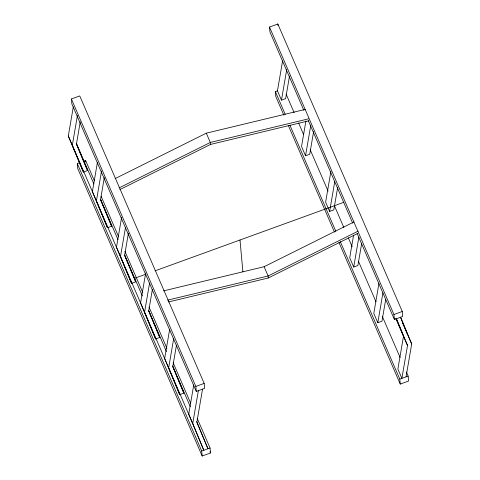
<?xml version="1.0" encoding="UTF-8"?>
<svg xmlns="http://www.w3.org/2000/svg" width="480" height="480" viewBox="0 0 480 480"><rect width="100%" height="100%" fill="white"/><g stroke="black" fill="none" stroke-linecap="round" stroke-linejoin="round"><path stroke-width="0.72" d="M80.244 121.872L76.494 143.766L87.546 170.55L83.376 172.062L68.31 136.008L73.314 106.818M77.454 115.362L72.324 145.284L83.376 172.062M97.398 162.462L92.394 191.652L107.46 227.706L111.63 226.194L100.578 199.41L104.328 177.516M101.538 171.006L96.408 200.922L107.46 227.706M121.608 217.374L116.478 247.29L131.544 283.35L135.714 281.832L124.662 255.054L128.412 233.16M125.496 227.376L120.492 256.566L131.544 283.35M145.686 273.012L140.562 302.934L155.628 338.988L159.798 337.476L148.746 310.692L152.37 289.53M149.58 283.02L144.576 312.21L155.628 338.988M169.65 329.388L164.646 358.578L179.712 394.632L183.882 393.12L172.83 366.336L176.454 345.174M173.664 338.658L168.66 367.848L179.712 394.632M193.728 385.026L188.73 414.216L203.796 450.276L192.744 423.492L68.31 136.008M192.744 423.492L198.372 390.654M202.542 389.136L196.914 421.98L207.966 448.758L196.584 421.632M289.518 75.996L285.642 98.622L281.472 100.134L277.458 90.864L282.588 60.942M281.472 100.134L286.728 69.486M305.922 120.96L301.542 146.502L305.556 155.778L309.726 154.266L313.602 131.64M305.556 155.778L310.812 125.13M330.882 171.498L325.626 202.146L329.64 211.422L333.81 209.904L337.686 187.284M329.64 211.422L334.77 181.5M353.586 235.164L349.71 257.79L353.724 267.06L357.894 265.548L361.644 243.654M353.724 267.06L358.854 237.138M378.924 283.512L373.794 313.428L377.808 322.704L381.978 321.186L385.728 299.298M377.808 322.704L382.938 292.782M396.468 318.726L407.52 345.504L401.892 378.348L397.878 369.072L403.506 336.234L396.138 318.378M406.062 376.83L411.69 343.992L400.638 317.208M115.062 178.638L206.31 133.17L305.388 109.356M119.076 187.908L210.324 142.446L308.676 118.806M119.928 189.564L210.504 144.432L308.856 120.792M163.578 290.874L264.114 266.712L354.018 221.916M358.032 231.186L268.128 275.982L167.592 300.15M168.498 301.962L268.308 277.974L357.54 233.508M71.4 98.958L79.74 95.928L204.174 383.412L204.624 388.38L196.284 391.41L71.856 103.926L71.4 98.958L195.834 386.442L196.284 391.41M303.882 110.4L269.946 31.998L269.496 27.03L277.836 24L402.27 311.484L402.72 316.452L394.38 319.482L357.168 233.508M197.25 418.428L210.054 448.002L210.504 452.97L202.164 456L77.73 168.516L77.28 163.548L79.362 162.792M94.254 180.462L85.62 160.518L83.532 161.274L76.164 143.424M283.866 115.158L275.826 96.588L275.376 91.62L277.458 90.864M134.694 278.238L145.932 274.158M155.058 270.846L343.902 202.272M195.834 386.442L204.174 383.412M394.38 319.482L393.93 314.514L402.27 311.484M202.164 456L201.708 451.032L210.054 448.002M408.144 376.074L408.6 381.042L400.26 384.072L399.804 379.104L408.144 376.074L406.362 371.946M402.36 322.446L403.248 324.492M403.836 325.854L411.69 343.992M395.832 318.504L407.52 345.504M269.496 27.03L393.93 314.514M308.352 120.72L352.704 223.194M286.098 94.092L294.132 112.662M298.602 122.976L303.66 134.67M310.206 149.802L328.068 191.064M334.32 205.512L343.848 227.52M348.312 237.834L352.182 246.774M358.434 261.216L375.996 301.794M382.248 316.236L400.11 357.504M275.376 91.62L285.198 114.312M289.962 125.322L335.802 231.234M340.272 241.548L399.804 379.104M288.33 125.472L334.47 232.074M338.934 242.394L400.26 384.072M206.31 133.17L210.324 142.446L210.504 144.432M264.114 266.712L268.128 275.982L268.308 277.974M101.1 196.284L118.662 236.862M124.914 251.304L142.776 292.572M149.028 307.014L166.89 348.276M173.142 362.718L190.704 403.296M209.91 451.596L210.504 452.97M76.494 143.766L93.906 184.002M100.578 199.41L117.99 239.64M124.662 255.054L142.368 295.968M148.746 310.692L166.452 351.606M172.83 366.336L190.242 406.566M83.82 161.94L87.546 170.55M111.63 226.194L100.53 199.752M135.714 281.832L124.614 255.39M159.798 337.476L148.698 311.034M179.868 383.844L183.882 393.12M77.28 163.548L201.708 451.032M400.59 317.55L407.676 334.716M172.5 365.988L179.586 383.16M277.836 24L277.968 25.422M240 240L242.898 271.818M85.62 160.518L85.752 161.94"/></g></svg>
